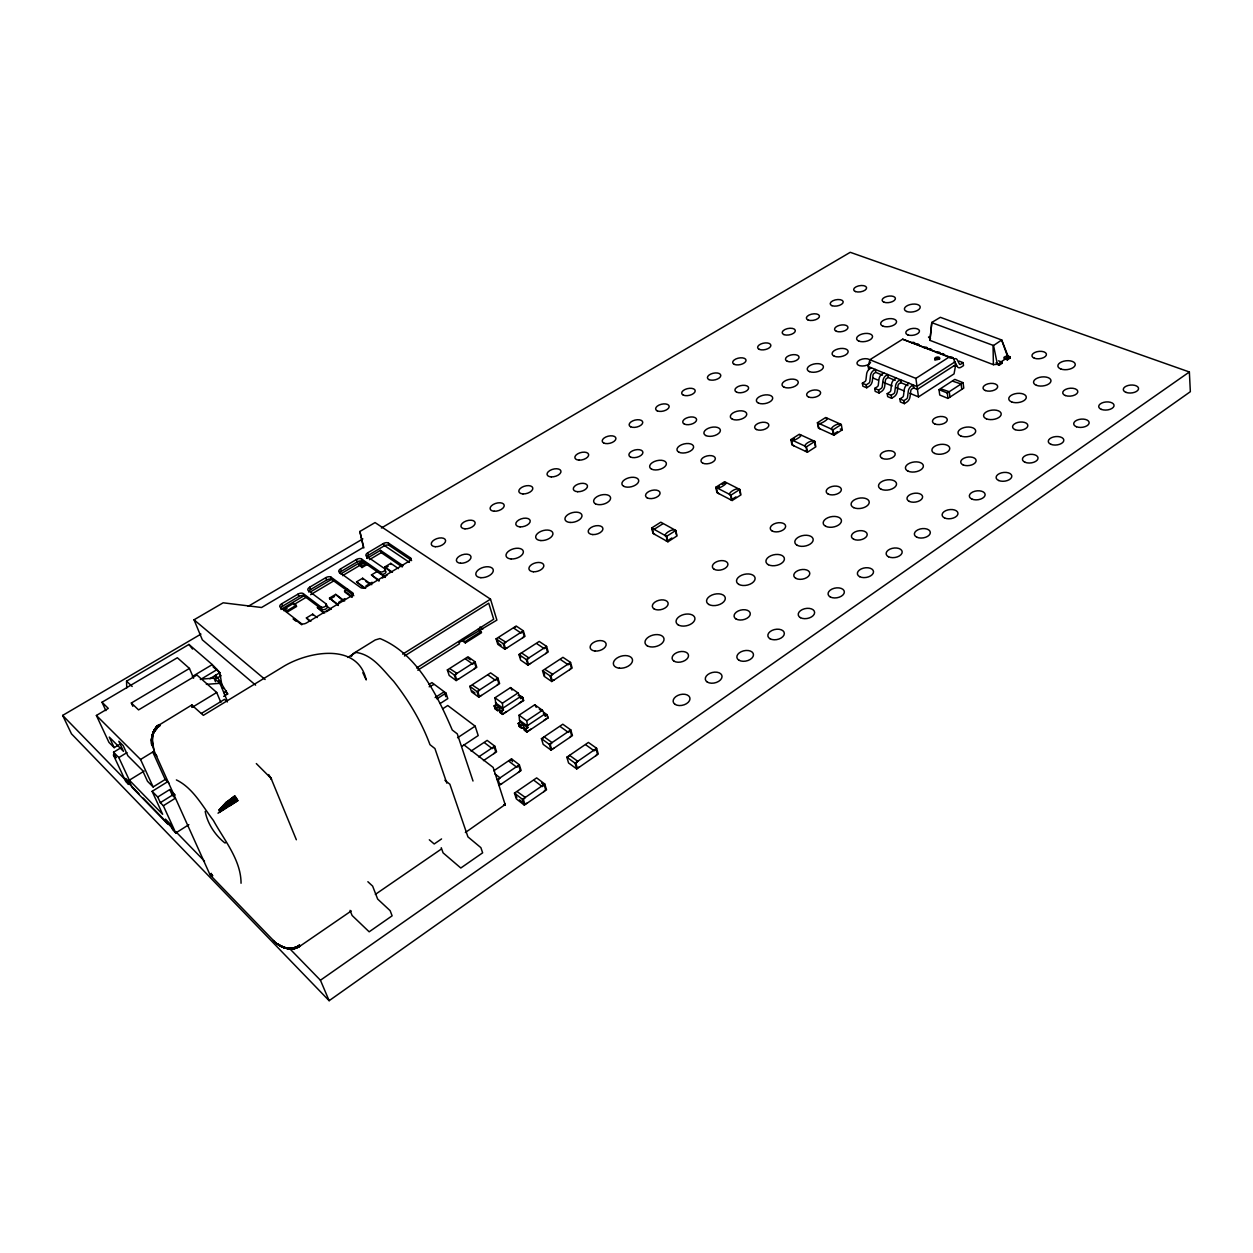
<?xml version="1.0" encoding="UTF-8"?>
<svg xmlns="http://www.w3.org/2000/svg" width="1253" height="1253" viewBox="0 0 1253 1253"><rect width="100%" height="100%" fill="white"/><g stroke="black" fill="none" stroke-linecap="round" stroke-linejoin="round"><path stroke-width="1.5" d="M159.335 724.688C151.973 728.901 151.253 738.424 152.49 745.942C147.619 741.165 157.847 720.475 159.742 726.207L157.768 727.038L157.455 726.035L191.756 705.032L203.346 715.338L282.27 667.238C306.844 651.623 357.731 641.63 366.205 679.925L362.837 672.72M159.476 724.563C153.978 727.993 151.315 734.728 151.691 741.04C149.608 737.97 161.355 717.327 153.164 733.068L152.161 740.648L154.135 750.39C150.391 741.886 151.394 730.107 159.742 724.657C154.009 727.727 151.065 735.245 151.926 741.384M152.49 745.942C150.125 738.612 152.741 731.125 158.05 726.004L160.133 724.97M191.599 705.486L191.975 706.676L192.429 705.408M192.038 705.11L191.975 706.676L191.615 705.157M152.647 745.425C151.832 727.977 150.532 741.353 154.495 730.201C149.906 739.427 156.75 726.333 159.335 725.017L157.455 726.035M205.194 811.411C207.403 823.472 215.297 835.469 224.945 842.987L225.806 842.642M1001.695 339.986L993.535 345.515L997.388 364.231L993.394 364.686L929.945 340.362L931.809 322.428L940.361 317.307L1001.695 339.986L1007.71 355.335L1006.942 357.998M152.427 745.41L152.568 736.325M929.945 340.362L931.809 322.428M241.046 883.255C241.077 860.044 224.162 840.09 213.417 820.48C202.438 806.18 193.166 788.059 176.375 779.914M868.705 369.478L868.235 366.534L869.864 359.721L902.661 339.203L953.58 358.499L955.741 364.639L954.034 373.895L918.496 396.888L909.725 393.254M273.436 940.486C279.168 947.127 293.437 952.797 299.53 945.028C294.377 953.126 278.871 947.55 273.436 940.486L210.332 875.205M299.53 945.028C292.669 950.604 284.823 948.709 277.696 943.854C283.742 948.678 293.249 951.199 299.843 946.062C292.137 948.756 284.306 950.025 277.446 944.089M237.835 800.62L228.798 806.368L225.853 803.095L237.443 799.806L227.952 806.274L218.977 810.033L226.12 802.343L234.75 795.968L237.835 800.62L218.038 813.228L224.099 806.807L236.41 798.051M153.367 733.647L155.591 728.353L159.476 725.534L157.768 727.038M152.944 733.913L157.189 728.134C147.196 738.675 163.094 717.859 155.905 728.854M277.273 943.948C283.538 949.007 292.904 949.931 299.765 945.639C292.936 949.414 283.507 948.975 277.696 943.854M463.626 744.627L493.165 767.431L505.147 804.551L465.349 832.54M211.35 873.341L209.909 874.531L154.041 750.657M212.822 875.706L211.365 875.8L211.961 874.798M351.388 656.478L353.111 653.627L375.289 639.923L379.988 638.56C417.124 653.784 437.156 694.961 452.27 730.029L457.282 733.866L473.007 781.026M225.853 803.095L233.089 797.581L235.58 801.325L223.394 805.287L225.712 808.342L227.952 806.274L222.752 810.221L221.295 808.263L226.12 802.343L234.327 799.398L235.846 797.237L218.977 810.033M281.815 946.219C286.42 949.821 294.533 949.837 299.78 946.297L351.232 910.962M281.533 946.595L288.785 948.662L294.988 948.411L299.248 946.14L291.933 948.631L285.292 948.035L291.933 948.631L299.577 946.328L297.775 947.456M209.909 874.531L211.679 874.265M221.045 807.637L230.615 804.536L228.328 801.059L234.75 795.968M505.006 803.94L503.847 804.943L505.147 805.021M220.121 811.897L222.032 809.407L236.974 798.944L234.327 799.398M200.95 634.096L62.65 715.416L71.484 733.851L329.132 1000.693L1190.35 391.688L1189.363 371.984L850.254 252.307L381.398 527.999M329.132 1000.693L320.439 980.238L1189.363 371.984M524.334 805.131L546.527 789.797L544.757 784.018L536.66 777.894L514.466 793.102L516.314 798.866L524.334 805.131L522.501 799.351L514.466 793.102M576.725 768.935L598.261 754.055L596.632 748.292L588.393 742.434L566.857 757.204L568.549 762.952L576.725 768.935L575.033 763.171L566.857 757.204M522.501 799.351L544.757 784.018M575.033 763.171L596.632 748.292M543.755 791.708L545.635 789.641L544.256 785.145L542.189 786.571L534.107 780.431M375.336 894.391L441.26 849.095M441.557 838.93L434.196 843.974L429.309 839.792M567.719 757.376L569.567 755.34L577.743 761.291L575.894 763.343L577.21 767.838L579.419 767.071M499.148 785.474L521.138 770.501L519.337 764.784L511.506 758.848L493.776 770.814M551.069 750.14L572.433 735.621L570.773 729.888L562.801 724.218L541.437 738.644L543.16 744.345L551.069 750.14L549.362 744.423L541.437 738.644M497.284 779.742L519.337 764.784M549.362 744.423L570.773 729.888M511.02 759.944L508.984 761.323L516.8 767.275L518.852 765.881L520.261 770.344L518.413 772.365M542.298 738.816L544.131 736.827L552.04 742.59L550.224 744.595L551.555 749.059L553.763 748.323M548.047 717.906L547.107 714.758L545.274 715.996L544.46 713.928L545.024 715.823L546.856 714.586L548.047 717.906L526.871 732.097L524.474 730.342L523.503 727.194A3.164 1.989 -18 0 0 520.621 725.095L518.241 723.341L520.089 722.104L527.764 727.711L525.9 728.948L523.503 727.194M483.454 760.618L496.564 751.816L494.747 746.146L487.151 740.398L471.065 751.095M526.636 731.924L530.771 729.152M543.708 720.475L547.796 717.734M527.764 727.711L526.746 720.773L542.471 710.279L544.71 714.1L527.184 725.816L519.509 720.224L519.055 715.197L534.749 704.781L542.471 710.279M478.615 756.922L494.747 746.146M462.294 746.115L478.207 735.574L475.153 726.16L447.76 705.517L443.014 708.587M457.564 737.751L475.153 726.16M495.436 702.761L502.876 708.18L520.261 696.731L518.006 692.94L510.519 687.599L494.966 697.78L496.031 704.625L503.471 710.059L501.623 711.281L499.305 709.574A3.132 1.926 -18.3 0 0 496.501 707.522L494.199 705.831L496.031 704.625M503.236 709.887L501.404 711.109L502.61 714.398L523.597 700.521L522.658 697.404L520.308 695.728A3.101 1.895 -17.6 0 1 518.209 695.54M522.658 697.404L520.825 698.61L520.026 696.558L520.59 698.438L522.423 697.232L523.597 700.521M502.375 714.226L506.478 711.516M519.306 703.043L523.362 700.349M551.743 681.522L572.151 668.037L570.554 662.43L562.942 657.324L542.533 670.715L544.178 676.307L551.743 681.522L550.098 675.915L542.533 670.715M502.876 708.18L502.422 703.199L518.006 692.94M550.098 675.915L570.554 662.43M939.014 389.636L947.268 393.003L963.087 382.682L963.761 388.085L947.973 398.407L939.734 395.024L939.014 389.636L954.802 379.393L963.087 382.682M1005.564 356.322L1003.888 357.418L1007.24 358.687L1010.09 356.807L1010.231 357.998L1007.365 359.877L1004.029 358.609M1005.282 359.078L1000.019 362.509L1002.102 363.307L1001.977 362.117L998.5 360.801M996.041 362.822L999.095 363.996L1001.977 362.117M996.887 364.294L999.236 365.187L1002.102 363.307M469.812 686.331L477.033 691.593L497.895 678.045L499.618 683.605L478.818 697.169L471.614 691.891L469.812 686.331L490.612 672.877L497.895 678.045M518.961 654.536L526.307 659.579L546.606 646.391L548.219 651.952L527.967 665.139L520.637 660.08L518.961 654.536L539.197 641.442L546.606 646.391M899.889 398.971L903.914 400.662L906.592 398.924A1.879 1.206 -66.4 0 0 907.517 397.358L908.347 390.858A5.466 3.508 -66.6 0 1 911.056 386.269L913.124 384.922L913.562 387.913L911.871 388.994A1.895 1.222 -66.6 0 0 910.774 390.873L910.054 396.653A5.451 3.508 -66.4 0 1 906.89 402.009L904.353 403.654L900.327 401.947L899.889 398.971L902.567 397.232A1.879 1.206 -66.4 0 0 903.491 395.666L904.321 389.197A5.451 3.508 -66.6 0 1 907.015 384.608L909.083 383.261M954.113 362.07A1.879 1.175 -67.3 0 1 955.209 362.477L957.198 366.44A5.372 3.367 -67.4 0 0 961.067 367.192L963.51 365.61L963.15 362.65L960.565 364.31A1.848 1.159 -67.4 0 1 959.438 364.075L957.167 359.674A5.404 3.399 -67.3 0 0 953.862 358.984L953.533 359.172M440.257 703.481L447.791 698.61L445.943 693.05L431.94 682.603L428.933 684.514M456.17 680.567L476.798 667.301L475.044 661.788L467.995 656.776L447.352 669.932L449.169 675.445L456.17 680.567L454.353 675.054L447.352 669.932M504.912 649.242L524.991 636.336L523.347 630.823L516.173 626.014L496.094 638.826L497.786 644.324L504.912 649.242L503.22 643.729L496.094 638.826M955.35 361.647L916.836 386.441L868.235 366.534M435.12 697.576L444.173 691.734L445.817 696.668M436.874 698.892L445.943 693.05M955.741 364.639L917.259 389.432L913.766 387.991L913.327 385M651.67 527.983L666.627 536.331L675.79 530.458L677.059 535.908L667.912 541.782L652.985 533.402L651.67 527.983L660.801 522.188L675.79 530.458M715.792 487.276L731.016 495.107L739.834 489.453L740.962 494.872L732.159 500.527L716.951 492.664L715.792 487.276L724.579 481.7L739.834 489.453M790.941 439.568L806.446 446.804L814.873 441.416L815.828 446.804L807.433 452.208L791.927 444.925L790.941 439.568L799.32 434.243L814.873 441.416M817.426 422.747L833.041 429.795L841.311 424.485L842.22 429.857L833.965 435.167L818.366 428.087L817.426 422.747L825.68 417.5L841.311 424.485M869.864 359.721L915.88 378.39L948.96 357.183L953.58 358.499M454.353 675.054L475.044 661.788M503.22 643.729L523.347 630.823M887.218 393.661L891.181 395.322L893.859 393.599A1.864 1.206 -66.5 0 0 894.783 392.032L895.597 385.579A5.435 3.508 -66.6 0 1 898.276 381.022L900.343 379.675L900.782 382.666L899.106 383.731A1.879 1.222 -66.6 0 0 898.009 385.595L897.305 391.343A5.419 3.508 -66.5 0 1 894.172 396.668L891.635 398.297L887.657 396.621L887.218 393.661L889.881 391.938A1.864 1.206 -66.5 0 0 890.805 390.388L891.603 383.935A5.419 3.508 -66.7 0 1 894.282 379.377L896.349 378.046M668.82 539.933L671.874 537.976M733.021 498.741L735.95 496.861M834.749 433.46L837.505 431.69M883.788 372.893L881.72 374.224A5.388 3.508 -66.7 0 0 879.058 378.751L878.275 385.157A1.848 1.206 -66.5 0 1 877.366 386.707L874.704 388.414L875.158 391.359L879.089 393.003L881.611 391.39A5.388 3.508 -66.5 0 0 884.728 386.112L885.417 380.395A1.864 1.222 -66.7 0 1 886.497 378.547L888.173 377.482L895.237 380.379M515.735 627.017L513.855 628.223L521.029 633.047L522.908 631.841L524.177 636.117L522.485 637.934M429.168 686.785L433.883 684.514M120.225 748.198L113.553 752.239L116.137 757.767L113.35 754.933L125.786 781.559L128.573 784.425L125.77 778.411L129.967 782.718L132.223 787.542L167.714 824.035L165.474 819.133L169.969 823.738L172.773 829.878L175.78 832.979L188.858 824.662M874.704 388.414L878.619 390.059L881.298 388.336A1.848 1.206 -66.5 0 0 882.206 386.801L883.005 380.379A5.388 3.508 -66.7 0 1 885.667 375.837L887.735 374.506L888.173 377.482M417.782 670.198L459.428 643.823L459.037 642.617L496.893 620.11L490.503 599.153L375.054 522.579L359.862 531.476L363.433 547.342L261.548 607.501L223.159 602.803L194.027 619.796L202.344 639.844L255.596 685.125M461.918 639.563L464.973 641.724L481.121 631.481L481.512 632.702L465.364 642.93L462.294 640.784M871.383 367.818L869.331 369.134A5.357 3.524 -66.8 0 0 866.684 373.629L865.917 380.004A1.833 1.206 -66.6 0 1 865.009 381.538L862.362 383.23L862.831 386.159L866.7 387.788L869.222 386.19A5.341 3.508 -66.6 0 0 872.323 380.943L872.981 375.258A1.864 1.222 -66.8 0 1 874.061 373.425L875.737 372.36L882.535 375.164M718.846 493.651L717.296 492.319L716.387 488.122L719.316 486.258M722.245 484.394L725.174 482.546C729.747 482.327 717.859 489.892 716.387 488.122M793.854 445.833L792.303 444.549L791.52 440.383L794.324 438.613M416.591 668.006L493.682 619.248L488.748 603.179L404.484 656.008M862.362 383.23L866.23 384.843L868.877 383.152A1.848 1.206 -66.6 0 0 869.801 381.617L870.569 375.227A5.357 3.524 -66.8 0 1 873.216 370.731L875.283 369.416L875.737 372.36M402.683 654.144L490.503 599.153M157.737 797.033L160.321 802.672L163.344 805.742L175.326 798.224L172.287 795.201L169.735 789.562L157.737 797.033L152.13 791.348L167.839 781.59M160.321 802.672L172.287 795.201M119.113 744.705L114.195 747.665L109.262 737.077L123.514 751.377L118.831 741.259L123.17 745.598L127.853 755.747L142.576 770.517L147.509 781.292L153.132 786.962L165.192 779.476L169.296 783.564M113.553 752.239L118.816 757.564L129.341 780.18L144.173 771.065M193.604 678.233L189.454 668.429L177.346 657.747L102.01 702.244L108.291 708.399L96.387 715.463L140.555 759.475L152.772 752.004L156.891 756.045M223.661 696.386L227.686 693.943L219.995 681.303A5.983 1.331 58.4 0 0 216.706 676.792L215.218 675.477L216.456 678.453M201.467 713.38L224.506 699.362L227.404 701.931M192.132 707.381L216.706 692.486L220.857 702.416M223.77 692.611L226.464 690.983M118.816 757.564L126.96 752.614M347.676 657.433L355.946 652.437C372.533 654.489 382.995 670.026 393.646 681.303C408.682 700.552 421.494 721.697 429.967 744.658L434.932 748.574L446.82 783.156M209.846 678.719L219.839 672.704L221.828 684.811M338.67 602.333L344.888 598.589M365.923 585.95L372.063 582.253M326.391 611.746L331.09 608.911M382.463 577.993L387.036 575.252M338.31 605.512L329.461 598.104L335.647 594.392L344.653 601.001M364.059 588.127L356.541 581.878L362.65 578.228L371.765 584.697M329.884 599.263L334.52 596.491M352.046 597.368L344.967 592.215L344.544 591.056L347.629 589.208M379.017 581.126L371.452 574.923L377.513 571.29M390.92 572.088L384.765 566.951L390.779 563.349L398.47 568.611M385.157 568.11L388.164 566.309M200.433 679.549L217.098 669.541L219.839 672.704L213.026 666.8M309.616 621.253L306.39 617.948L312.686 614.158L317.15 617.572M192.32 676.526L212.274 664.591L217.098 669.541M284.039 609.036L293.594 603.351L296.162 605.324L296.601 606.483L287.047 612.184L284.039 609.036L287.047 612.184M368.116 563.897L361.992 567.546L358.938 564.523L363.527 561.798M283.695 610.65L287.062 608.66M293.797 604.651L307.251 596.647M310.619 594.658L334.159 580.656M342.57 575.644L364.435 562.644M369.478 559.637L381.257 552.636L402.26 566.967M132.834 706.285L131.346 703.011L189.454 668.429M286.608 611.025L296.162 605.324M358.938 564.523L361.584 566.387L366.189 563.646M352.391 592.669A4.01 2.177 -19.5 0 1 351.106 596.115L306.484 622.96A4.072 2.224 -20.5 0 1 301.143 623.461L280.233 607.251A4.025 2.161 -20.6 0 1 281.659 603.805L298.026 594.11A3.994 2.146 -20.2 0 1 303.242 593.609L320.972 606.938L321.849 609.318A3.101 1.692 -20 0 0 325.905 608.927A3.101 1.692 -20 0 0 326.939 606.264L326.062 603.868L308.301 590.602A3.978 2.13 -20 0 1 309.663 587.218L325.78 577.664A3.963 2.114 -19.6 0 1 330.964 577.147L352.391 592.669L353.236 595.065A4.01 2.193 -19.5 0 1 353.753 595.77M410.389 557.82A3.931 2.13 -18.2 0 1 409.277 561.109L366.048 587.124A3.994 2.177 -19.2 0 1 360.754 587.641L339.265 572.229A3.931 2.099 -19.3 0 1 340.534 568.925L356.385 559.527A3.916 2.083 -19 0 1 361.553 559.01L379.753 571.666L380.567 574.046A3.039 1.645 -18.7 0 0 384.593 573.655A3.039 1.645 -18.7 0 0 385.501 571.086L384.702 568.705L366.456 556.097A3.9 2.083 -18.7 0 1 367.662 552.855L383.277 543.598A3.869 2.067 -18.4 0 1 388.43 543.066L410.389 557.82L411.172 560.185A3.931 2.13 -18.2 0 1 411.595 560.624M280.672 608.316A4.025 2.161 -20.6 0 1 282.567 606.17L298.903 596.475A3.994 2.146 -20.3 0 1 304.119 595.974L321.849 609.318M308.661 591.98A3.978 2.13 -20 0 1 310.54 589.583L326.626 580.029A3.947 2.114 -19.6 0 1 331.826 579.512L353.236 595.065M339.579 573.341A3.931 2.099 -19.3 0 1 341.38 571.29L357.199 561.892A3.916 2.083 -19 0 1 362.368 561.375L380.567 574.046M367.035 558.258A3.9 2.083 -18.7 0 1 368.476 555.204L384.076 545.948A3.869 2.067 -18.4 0 1 389.213 545.415L411.172 560.185M280.938 609.459L304.166 595.661M310.791 591.714L332.358 578.902M340.659 573.984L362.227 561.172M367.192 558.211L380.473 550.333L403.09 565.729M248.172 606.342L362.853 538.9M126.741 687.913L126.553 681.178L188.937 644.449L212.274 664.591M949.461 357.591L949.774 357.403A5.388 3.414 -67.3 0 1 953.094 358.092L953.267 358.374M936.633 352.61L936.946 352.422A5.357 3.414 -67.4 0 1 940.032 352.813M927.925 349.242L928.254 349.054A5.341 3.414 -67.5 0 1 931.574 349.744L931.746 350.026M923.962 347.692L924.275 347.52A5.325 3.414 -67.5 0 1 927.612 348.209L927.768 348.491M915.379 344.356L915.692 344.183A5.31 3.414 -67.5 0 1 919.029 344.873L919.201 345.155M298.809 945.749L292.074 948.928L285.402 947.879M211.365 875.8L212.352 875.299M233.089 797.581L235.266 796.516L233.669 798.396L230.756 799.226L233.168 802.891L223.676 806.055M222.032 809.407L225.227 808.075M219.698 811.271L222.752 810.221M505.147 804.551L503.847 804.943L504.724 805.381M931.809 322.663L993.535 345.515M206.353 684.357L219.933 683.308L227.294 701.022M200.48 679.173L214.028 678.155L219.933 683.308M297.775 946.532L295.16 948.427L289.271 948.145M1010.09 356.807L1006.754 355.554L1006.879 356.745M1007.866 357.121L1010.231 357.998M902.661 339.203L950.275 357.653M959.078 361.068L963.15 362.65M281.361 946.422L285.292 948.035M907.971 385.611L900.985 382.745L900.547 379.769M872.855 377.967L878.118 380.145M883.396 382.337L892.167 385.971M895.676 387.428L904.462 391.061M826.26 418.314C830.896 417.954 819.556 425.159 818.005 423.561L818.742 427.712L820.308 428.965M840.92 424.861C839.056 421.572 827.685 428.839 832.65 430.171L833.37 434.352L831.992 434.274M840.262 428.98L842.22 429.857M799.915 435.057C804.536 434.728 793.055 442.027 791.52 440.383M383.481 544.883L409.418 562.378M479.977 627.001L482.875 628.99M478.051 629.366L481.121 631.481M501.075 645.279L498.224 643.306L497.347 640.455M384.765 566.951L392.44 572.245M379.048 572.37L385.172 576.631M382.228 575.456L385.094 577.461M371.452 574.923L379.095 580.296M365.907 581.423L370.168 584.446M467.541 657.794L470.361 659.798M539.37 709.261L541.782 710.968M547.107 714.758L544.679 713.035A3.148 1.958 -17.3 0 1 543.316 713.067M356.541 581.878L365.641 588.377M494.966 697.78L502.422 703.199M519.055 715.197L526.746 720.773M344.544 591.056L352.093 596.538M472.068 690.857L474.95 692.956M502.61 714.398L500.276 712.691A3.117 1.926 -18.3 0 0 497.488 710.639L495.17 708.947L494.199 705.831M524.459 729.105A3.164 1.989 -18 0 0 521.593 728.228L519.212 726.489L518.241 723.341M343.103 600.735L335.647 594.392M329.461 598.104L338.435 604.745M326.469 605.904L330.964 609.256M324.699 613.03L317.244 607.407L323.274 612.795M541.562 783.094L544.256 785.145M306.39 617.948L310.854 621.363M494.872 773.837L500.057 777.862L498.193 779.899L499.634 784.362L501.905 783.595M294.408 619.092L301.769 624.793M293.077 618.904L296.068 621.222M519.478 799.837L522.141 801.92M444.909 780.259L449.89 784.268L467.933 836.879L480.886 847.654L482.64 852.823L460.806 868.016L443.076 852.854L441.26 847.717M194.027 619.796L265.103 679.502M220.058 674.787L221.076 675.665L216.722 678.296L215.485 675.32M225.853 692.345L227.686 693.943M216.706 692.486L196.909 675.007L138.566 709.903L131.346 703.011M256.317 763.578L271.087 778.379L296.35 839.761M367.865 881.72L372.627 886.106L377.654 899.059L390.137 910.665L392.126 915.818L369.165 931.809L352.109 915.489L350.041 910.351M126.553 681.178L132.176 686.472M169.735 789.562L175.232 795.029M114.195 747.665L108.948 742.371L96.387 715.463M129.341 780.18L162.655 814.293L152.13 791.348M62.65 715.416L125.394 779.867M128.119 782.671L139.036 793.885M143.124 798.083L173.133 828.906M175.859 831.71L204.505 861.14M289.067 948.004L320.439 980.238M188.937 644.449L192.523 649.07M268.393 774.573L271.462 779.178L270.617 777.502L271.087 778.379M268.925 775.121L271.462 779.178M218.68 680.786L220.512 684.201M915.27 343.635L915.097 343.353A5.294 3.414 -67.6 0 0 911.777 342.664M510.519 687.599L512.023 690.121M944.464 354.959L944.292 354.677A5.372 3.414 -67.4 0 0 940.972 353.988M534.749 704.781L536.237 707.318M102.01 702.244L105.878 710.623M163.344 805.742L175.78 832.979M140.555 759.475L153.132 786.962M152.772 752.004L165.192 779.476M214.028 678.155L215.5 681.695M281.659 603.805L282.567 606.17M293.594 603.351L294.032 604.51M298.026 594.11L298.903 596.475M312.686 614.158L313.125 615.333M303.242 593.609L304.119 595.974M309.663 587.218L310.54 589.583M325.78 577.664L326.626 580.029M1001.727 340.221L1007.898 357.371M330.964 577.147L331.826 579.512M340.534 568.925L341.38 571.29M356.385 559.527L357.199 561.892M362.65 578.228L363.057 579.403M361.553 559.01L362.368 561.375M361.584 566.387L361.992 567.546M366.456 556.097L367.27 558.462M367.662 552.855L368.476 555.204M359.862 531.476L363.84 547.937M380.473 550.333L381.257 552.636M383.277 543.598L384.076 545.948M388.43 543.066L389.213 545.415M390.779 563.349L391.171 564.508M450.156 668.898L456.953 673.378L455.215 675.242L456.609 679.549L458.755 678.907M484.645 742.825L492.225 748.589L494.262 747.227L495.687 751.643L493.854 753.633M477.033 691.593L478.818 697.169M465.615 659.015L472.663 664.059L474.589 662.821L475.968 667.113L474.229 668.961M472.632 685.266L479.648 689.902L477.879 691.797L479.272 696.135L481.434 695.462M515.375 793.274L516.8 797.754M464.973 641.724L465.364 642.93M517.458 791.833L525.289 797.425L523.394 799.508L524.819 804.003L527.121 803.204M495.671 702.933L496.266 704.797L494.418 706.003L495.405 709.12M496.501 707.522L497.488 710.639M511.506 758.848L512.414 761.699M502.641 708.008L503.471 710.059M499.305 709.574L500.276 712.691M488.231 675.163L495.483 680.348L497.441 679.079L498.788 683.418L497.034 685.297M519.744 720.397L520.324 722.276L518.476 723.514L519.447 726.662M519.509 720.224L520.089 722.104M520.621 725.095L521.593 728.228M526.933 725.644L527.513 727.539L525.665 728.776L526.871 732.097M498.804 637.824L505.758 642.1L504.051 643.932L505.351 648.224L507.434 647.613M520.653 657.621L519.791 654.739L521.514 652.891L528.86 657.919L527.137 659.783L528.421 664.106L530.52 663.479M526.307 659.579L527.967 665.139M545.274 669.65L552.667 674.224L550.928 676.119L552.197 680.473L554.296 679.831M536.864 643.682L544.256 648.647L546.151 647.425L547.404 651.748L545.697 653.596M560.326 726.646L568.298 732.332L570.287 730.985L571.587 735.433L569.77 737.422M543.786 672.375L544.632 675.273M585.903 744.909L594.126 750.782L596.13 749.388L597.399 753.883L595.582 755.919M560.577 659.611L568.189 664.732L570.099 663.479L571.337 667.833L569.614 669.713M654.833 534.451L653.299 533.058L652.28 528.844L653.674 529.627L662.806 523.817M666.627 536.331L667.912 541.782M666.032 540.716L667.301 540.904L666.298 536.676C661.318 535 673.597 527.153 675.461 530.802L676.448 535.047M730.248 499.54L731.548 499.681L730.656 495.452C725.691 493.917 737.61 486.305 739.474 489.813L740.351 494.027M731.016 495.107L732.159 500.527M805.475 451.284L806.838 451.378L806.071 447.18C801.106 445.802 812.617 438.44 814.481 441.792L815.233 445.974M806.446 446.804L807.433 452.208M833.041 429.795L833.965 435.167M918.496 396.888L915.88 378.39M866.23 384.843L866.7 387.788M878.619 390.059L879.089 393.003M891.181 395.322L891.635 398.297M903.914 400.662L904.353 403.654M941.081 388.947L949.257 391.703L949.962 397.107M947.268 393.003L947.973 398.407M952.922 381.257L961.114 383.966L961.803 389.37M999.095 363.996L999.236 365.187M1007.24 358.687L1007.365 359.877M993.049 345.562L993.394 364.686M524.568 730.013A3.164 1.989 -18 0 1 524.474 730.342M870.569 362.493A7.001 3.54 -9.4 0 1 859.856 365.751A7.001 3.54 -9.4 0 1 859.981 359.877A7.001 3.54 -9.4 0 1 870.616 360.629M934.926 360.175A2.522 1.284 -8.2 0 1 936.649 358.389A2.522 1.284 -8.2 0 1 939.734 358.953M956.619 365.829A5.357 3.383 -67.4 0 1 954.113 365.907M384.702 568.705A3.039 1.645 -18.7 0 1 383.794 571.274A3.039 1.645 -18.7 0 1 379.753 571.666M326.062 603.868A3.101 1.692 -20 0 1 325.044 606.546A3.101 1.692 -20 0 1 320.972 606.938M222.924 688.633A5.967 1.331 58.4 0 1 222.314 687.584M930.274 337.699L928.52 337.041L930.431 338.874L930.274 337.699M858.853 341.098A8.066 4.01 -9.5 0 0 872.26 337.683A8.066 4.01 -9.5 0 0 862.565 333.893A8.066 4.01 -9.5 0 0 858.853 341.098M678.922 452.223A8.473 4.495 -12.6 0 0 693.113 448.59A8.473 4.495 -12.6 0 0 683.84 443.985A8.473 4.495 -12.6 0 0 678.922 452.223M651.529 469.123A8.536 4.573 -13.2 0 0 665.86 465.458A8.536 4.573 -13.2 0 0 656.65 460.728A8.536 4.573 -13.2 0 0 651.529 469.123M758.472 403.09A8.285 4.276 -11.1 0 0 772.318 399.55A8.285 4.276 -11.1 0 0 762.842 395.322A8.285 4.276 -11.1 0 0 758.472 403.09M834.341 356.244A8.129 4.072 -9.8 0 0 847.842 352.798A8.129 4.072 -9.8 0 0 838.21 348.898A8.129 4.072 -9.8 0 0 834.341 356.244M809.438 371.608A8.176 4.135 -10.2 0 0 823.064 368.147A8.176 4.135 -10.2 0 0 813.479 364.122A8.176 4.135 -10.2 0 0 809.438 371.608M784.159 387.224A8.223 4.213 -10.7 0 0 797.879 383.731A8.223 4.213 -10.7 0 0 788.356 379.596A8.223 4.213 -10.7 0 0 784.159 387.224M732.379 419.207A8.348 4.354 -11.6 0 0 746.334 415.636A8.348 4.354 -11.6 0 0 736.921 411.282A8.348 4.354 -11.6 0 0 732.379 419.207M705.862 435.574A8.411 4.432 -12.1 0 0 719.942 431.972A8.411 4.432 -12.1 0 0 710.592 427.508A8.411 4.432 -12.1 0 0 705.862 435.574M882.989 326.187A8.019 3.931 -9.1 0 0 896.287 322.804A8.019 3.931 -9.1 0 0 886.56 319.108A8.019 3.931 -9.1 0 0 882.989 326.187M831.992 305.685A6.594 3.164 -10 0 0 842.956 302.897A6.594 3.164 -10 0 0 835.156 299.937A6.594 3.164 -10 0 0 831.992 305.685M808.122 320.032A6.641 3.211 -10.3 0 0 819.18 317.228A6.641 3.211 -10.3 0 0 811.427 314.19A6.641 3.211 -10.3 0 0 808.122 320.032M783.908 334.598A6.672 3.273 -10.7 0 0 795.044 331.763A6.672 3.273 -10.7 0 0 787.338 328.631A6.672 3.273 -10.7 0 0 783.908 334.598M759.334 349.383A6.719 3.32 -11.1 0 0 770.548 346.517A6.719 3.32 -11.1 0 0 762.889 343.306A6.719 3.32 -11.1 0 0 759.334 349.383M734.368 364.388A6.766 3.367 -11.5 0 0 745.676 361.506A6.766 3.367 -11.5 0 0 738.064 358.201A6.766 3.367 -11.5 0 0 734.368 364.388M709.026 379.628A6.813 3.43 -12 0 0 720.428 376.714A6.813 3.43 -12 0 0 712.863 373.331A6.813 3.43 -12 0 0 709.026 379.628M657.167 410.812A6.907 3.54 -12.9 0 0 668.757 407.851A6.907 3.54 -12.9 0 0 661.286 404.28A6.907 3.54 -12.9 0 0 657.167 410.812M683.292 395.102A6.86 3.477 -12.4 0 0 694.788 392.173A6.86 3.477 -12.4 0 0 687.27 388.681A6.86 3.477 -12.4 0 0 683.292 395.102M630.619 426.772A6.97 3.602 -13.4 0 0 642.303 423.796A6.97 3.602 -13.4 0 0 634.911 420.115A6.97 3.602 -13.4 0 0 630.619 426.772M603.664 442.982A7.017 3.649 -13.9 0 0 615.442 439.975A7.017 3.649 -13.9 0 0 608.097 436.201A7.017 3.649 -13.9 0 0 603.664 442.982M551.273 476.892A7.142 3.759 -15 0 0 560.937 471.05A7.142 3.759 -15 0 0 549.848 470.517A7.142 3.759 -15 0 0 551.273 476.892M579.105 460.133A7.079 3.712 -14.5 0 0 588.612 454.385A7.079 3.712 -14.5 0 0 577.555 453.899A7.079 3.712 -14.5 0 0 579.105 460.133M522.971 493.917A7.205 3.822 -15.6 0 0 532.791 487.997A7.205 3.822 -15.6 0 0 521.702 487.401A7.205 3.822 -15.6 0 0 522.971 493.917M494.215 511.24A7.267 3.884 -16.2 0 0 504.207 505.21A7.267 3.884 -16.2 0 0 493.087 504.567A7.267 3.884 -16.2 0 0 494.215 511.24M736.091 619.013A8.223 4.981 -12 0 0 749.858 615.458A8.223 4.981 -12 0 0 740.554 610.133A8.223 4.981 -12 0 0 736.091 619.013M714.241 569.301A7.91 4.62 -12.3 0 0 727.507 565.902A7.91 4.62 -12.3 0 0 718.674 561.015A7.91 4.62 -12.3 0 0 714.241 569.301M654.144 608.942A8.051 4.777 -13.8 0 0 667.645 605.45A8.051 4.777 -13.8 0 0 658.953 600.281A8.051 4.777 -13.8 0 0 654.144 608.942M673.989 661.161A8.379 5.169 -13.7 0 0 688.022 657.543A8.379 5.169 -13.7 0 0 678.891 651.889A8.379 5.169 -13.7 0 0 673.989 661.161M595.128 651.043A8.207 4.949 -15.5 0 0 606.092 643.776A8.207 4.949 -15.5 0 0 593.233 642.664A8.207 4.949 -15.5 0 0 595.128 651.043M855.501 291.557A6.547 3.117 -9.6 0 0 866.371 288.785A6.547 3.117 -9.6 0 0 858.54 285.903A6.547 3.117 -9.6 0 0 855.501 291.557M480.87 577.68A9.022 5.028 -17 0 0 493.275 569.974A9.022 5.028 -17 0 0 479.539 569.003A9.022 5.028 -17 0 0 480.87 577.68M884.085 302.224A6.688 3.211 -9.2 0 0 895.175 299.404A6.688 3.211 -9.2 0 0 887.061 296.428A6.688 3.211 -9.2 0 0 884.085 302.224M1060.899 369.024A8.724 4.448 -6 0 0 1075.105 365.375A8.724 4.448 -6 0 0 1063.734 361.193A8.724 4.448 -6 0 0 1060.899 369.024M460.556 563.239A7.565 4.151 -17.3 0 0 471.018 556.818A7.565 4.151 -17.3 0 0 459.569 556.034A7.565 4.151 -17.3 0 0 460.556 563.239M533.371 571.76A7.69 4.339 -16 0 0 543.802 565.197A7.69 4.339 -16 0 0 531.93 564.383A7.69 4.339 -16 0 0 533.371 571.76M1011.657 401.947A8.818 4.62 -6.6 0 0 1026.113 398.25A8.818 4.62 -6.6 0 0 1014.82 393.818A8.818 4.62 -6.6 0 0 1011.657 401.947M1036.482 385.344A8.771 4.542 -6.3 0 0 1050.813 381.679A8.771 4.542 -6.3 0 0 1039.473 377.372A8.771 4.542 -6.3 0 0 1036.482 385.344M986.424 418.831A8.865 4.714 -7 0 0 1001.006 415.088A8.865 4.714 -7 0 0 989.745 410.53A8.865 4.714 -7 0 0 986.424 418.831M960.769 435.981A8.928 4.808 -7.4 0 0 975.476 432.207A8.928 4.808 -7.4 0 0 964.262 427.524A8.928 4.808 -7.4 0 0 960.769 435.981M934.675 453.445A8.975 4.887 -7.8 0 0 949.508 449.623A8.975 4.887 -7.8 0 0 938.356 444.799A8.975 4.887 -7.8 0 0 934.675 453.445M908.127 471.191A9.037 4.981 -8.3 0 0 923.101 467.338A9.037 4.981 -8.3 0 0 911.996 462.373A9.037 4.981 -8.3 0 0 908.127 471.191M881.141 489.25A9.1 5.09 -8.8 0 0 896.24 485.365A9.1 5.09 -8.8 0 0 885.182 480.244A9.1 5.09 -8.8 0 0 881.141 489.25M853.669 507.622A9.163 5.184 -9.3 0 0 868.909 503.69A9.163 5.184 -9.3 0 0 857.913 498.428A9.163 5.184 -9.3 0 0 853.669 507.622M787.291 361.287A6.86 3.43 -10.6 0 0 798.741 358.374A6.86 3.43 -10.6 0 0 790.8 355.038A6.86 3.43 -10.6 0 0 787.291 361.287M836.424 331.309A6.766 3.32 -9.9 0 0 847.686 328.443A6.766 3.32 -9.9 0 0 839.651 325.294A6.766 3.32 -9.9 0 0 836.424 331.309M808.514 396.982A7.095 3.665 -10.3 0 0 820.339 393.959A7.095 3.665 -10.3 0 0 812.038 390.372A7.095 3.665 -10.3 0 0 808.514 396.982M736.639 392.189A6.954 3.555 -11.5 0 0 748.26 389.229A6.954 3.555 -11.5 0 0 740.413 385.705A6.954 3.555 -11.5 0 0 736.639 392.189M684.373 424.078A7.048 3.665 -12.5 0 0 696.198 421.055A7.048 3.665 -12.5 0 0 688.461 417.343A7.048 3.665 -12.5 0 0 684.373 424.078M756.467 429.528A7.189 3.79 -11.2 0 0 768.496 426.459A7.189 3.79 -11.2 0 0 760.289 422.653A7.189 3.79 -11.2 0 0 756.467 429.528M702.714 463.14A7.299 3.931 -12.2 0 0 714.946 460.008A7.299 3.931 -12.2 0 0 706.849 455.982A7.299 3.931 -12.2 0 0 702.714 463.14M630.431 456.985A7.158 3.79 -13.5 0 0 642.444 453.915A7.158 3.79 -13.5 0 0 634.832 449.999A7.158 3.79 -13.5 0 0 630.431 456.985M647.174 497.864A7.408 4.057 -13.4 0 0 659.611 494.669A7.408 4.057 -13.4 0 0 651.638 490.424A7.408 4.057 -13.4 0 0 647.174 497.864M577.649 491.709A7.283 3.916 -14.7 0 0 587.438 485.71A7.283 3.916 -14.7 0 0 576.051 485.13A7.283 3.916 -14.7 0 0 577.649 491.709M592.779 534.577A7.549 4.198 -14.7 0 0 602.881 528.233A7.549 4.198 -14.7 0 0 591.056 527.513A7.549 4.198 -14.7 0 0 592.779 534.577M520.073 526.871A7.424 4.025 -15.9 0 0 530.191 520.668A7.424 4.025 -15.9 0 0 518.773 519.995A7.424 4.025 -15.9 0 0 520.073 526.871M795.937 578.4A8.082 4.793 -10.5 0 0 809.438 574.908A8.082 4.793 -10.5 0 0 800.009 569.88A8.082 4.793 -10.5 0 0 795.937 578.4M772.255 531.053A7.784 4.448 -11 0 0 785.271 527.717A7.784 4.448 -11 0 0 776.312 523.096A7.784 4.448 -11 0 0 772.255 531.053M825.711 526.307A9.225 5.278 -9.9 0 0 841.092 522.344A9.225 5.278 -9.9 0 0 830.175 516.925A9.225 5.278 -9.9 0 0 825.711 526.307M647.143 645.749A9.711 5.905 -14.2 0 0 663.417 641.536A9.711 5.905 -14.2 0 0 652.97 635.083A9.711 5.905 -14.2 0 0 647.143 645.749M768.324 564.696A9.366 5.482 -11.1 0 0 783.986 560.655A9.366 5.482 -11.1 0 0 773.211 554.922A9.366 5.482 -11.1 0 0 768.324 564.696M619.436 668.194A9.805 6.014 -15 0 0 632.42 659.438A9.805 6.014 -15 0 0 616.962 658.076A9.805 6.014 -15 0 0 619.436 668.194M906.78 311.511A7.972 3.869 -8.8 0 0 919.968 308.144A7.972 3.869 -8.8 0 0 910.195 304.557A7.972 3.869 -8.8 0 0 906.78 311.511M797.268 545.337A9.304 5.388 -10.5 0 0 812.79 541.343A9.304 5.388 -10.5 0 0 801.936 535.751A9.304 5.388 -10.5 0 0 797.268 545.337M678.265 624.918A9.617 5.795 -13.3 0 0 694.381 620.752A9.617 5.795 -13.3 0 0 683.856 614.503A9.617 5.795 -13.3 0 0 678.265 624.918M738.847 584.415A9.444 5.592 -11.8 0 0 754.651 580.327A9.444 5.592 -11.8 0 0 743.953 574.422A9.444 5.592 -11.8 0 0 738.847 584.415M708.838 604.479A9.523 5.685 -12.5 0 0 724.798 600.359A9.523 5.685 -12.5 0 0 714.179 594.282A9.523 5.685 -12.5 0 0 708.838 604.479M1065.348 395.541A7.581 3.947 -5.7 0 0 1077.69 392.377A7.581 3.947 -5.7 0 0 1067.791 388.618A7.581 3.947 -5.7 0 0 1065.348 395.541M1034.383 358.233A7.299 3.696 -6.5 0 0 1046.302 355.194A7.299 3.696 -6.5 0 0 1036.889 351.733A7.299 3.696 -6.5 0 0 1034.383 358.233M985.375 390.544A7.377 3.837 -7.2 0 0 997.513 387.443A7.377 3.837 -7.2 0 0 988.147 383.778A7.377 3.837 -7.2 0 0 985.375 390.544M1015.102 429.638A7.659 4.104 -6.4 0 0 1027.664 426.427A7.659 4.104 -6.4 0 0 1017.843 422.433A7.659 4.104 -6.4 0 0 1015.102 429.638M963.134 464.91A7.753 4.276 -7.2 0 0 975.93 461.637A7.753 4.276 -7.2 0 0 966.173 457.408A7.753 4.276 -7.2 0 0 963.134 464.91M934.754 423.937A7.471 3.978 -7.9 0 0 947.08 420.773A7.471 3.978 -7.9 0 0 937.808 416.889A7.471 3.978 -7.9 0 0 934.754 423.937M909.349 501.419A7.863 4.432 -8.2 0 0 922.365 498.067A7.863 4.432 -8.2 0 0 912.717 493.588A7.863 4.432 -8.2 0 0 909.349 501.419M882.41 458.441A7.565 4.135 -8.8 0 0 894.971 455.215A7.565 4.135 -8.8 0 0 885.793 451.096A7.565 4.135 -8.8 0 0 882.41 458.441M828.28 494.121A7.675 4.292 -9.8 0 0 841.061 490.847A7.675 4.292 -9.8 0 0 831.976 486.493A7.675 4.292 -9.8 0 0 828.28 494.121M853.653 539.229A7.972 4.62 -9.3 0 0 866.919 535.814A7.972 4.62 -9.3 0 0 857.365 531.068A7.972 4.62 -9.3 0 0 853.653 539.229M623.712 486.305A8.614 4.652 -13.8 0 0 638.153 482.609A8.614 4.652 -13.8 0 0 629.022 477.753A8.614 4.652 -13.8 0 0 623.712 486.305M595.41 503.784A8.677 4.73 -14.4 0 0 609.976 500.057A8.677 4.73 -14.4 0 0 600.939 495.045A8.677 4.73 -14.4 0 0 595.41 503.784M570.146 522.454A8.755 4.808 -15 0 0 581.94 515.14A8.755 4.808 -15 0 0 568.282 514.356A8.755 4.808 -15 0 0 570.146 522.454M540.889 540.56A8.834 4.871 -15.6 0 0 552.886 533.12A8.834 4.871 -15.6 0 0 539.197 532.259A8.834 4.871 -15.6 0 0 540.889 540.56M511.146 558.963A8.928 4.949 -16.3 0 0 523.331 551.383A8.928 4.949 -16.3 0 0 509.626 550.474A8.928 4.949 -16.3 0 0 511.146 558.963M907.814 334.896A6.923 3.43 -8.7 0 0 919.263 331.982A6.923 3.43 -8.7 0 0 910.79 328.772A6.923 3.43 -8.7 0 0 907.814 334.896M464.988 528.829A7.346 3.947 -16.9 0 0 475.138 522.705A7.346 3.947 -16.9 0 0 464.002 522.015A7.346 3.947 -16.9 0 0 464.988 528.829M435.277 546.715A7.408 3.994 -17.5 0 0 445.598 540.482A7.408 3.994 -17.5 0 0 434.446 539.745A7.408 3.994 -17.5 0 0 435.277 546.715M1126.071 392.393A7.659 3.978 -4.7 0 0 1138.46 389.213A7.659 3.978 -4.7 0 0 1128.233 385.454A7.659 3.978 -4.7 0 0 1126.071 392.393M1101.45 409.418A7.706 4.057 -5 0 0 1113.948 406.207A7.706 4.057 -5 0 0 1103.752 402.338A7.706 4.057 -5 0 0 1101.45 409.418M1076.421 426.74A7.753 4.135 -5.3 0 0 1089.029 423.498A7.753 4.135 -5.3 0 0 1078.864 419.504A7.753 4.135 -5.3 0 0 1076.421 426.74M1050.954 444.345A7.784 4.213 -5.7 0 0 1063.672 441.087A7.784 4.213 -5.7 0 0 1053.538 436.968A7.784 4.213 -5.7 0 0 1050.954 444.345M1025.048 462.279A7.831 4.307 -6 0 0 1037.891 458.974A7.831 4.307 -6 0 0 1027.789 454.745A7.831 4.307 -6 0 0 1025.048 462.279M998.688 480.51A7.878 4.385 -6.5 0 0 1011.641 477.174A7.878 4.385 -6.5 0 0 1001.586 472.82A7.878 4.385 -6.5 0 0 998.688 480.51M971.874 499.07A7.941 4.479 -6.9 0 0 984.936 495.702A7.941 4.479 -6.9 0 0 974.928 491.207A7.941 4.479 -6.9 0 0 971.874 499.07M944.574 517.959A7.988 4.573 -7.4 0 0 957.762 514.56A7.988 4.573 -7.4 0 0 947.801 509.94A7.988 4.573 -7.4 0 0 944.574 517.959M916.773 537.177A8.035 4.667 -7.9 0 0 930.086 533.747A8.035 4.667 -7.9 0 0 920.172 528.985A8.035 4.667 -7.9 0 0 916.773 537.177M888.487 556.755A8.098 4.761 -8.5 0 0 901.925 553.293A8.098 4.761 -8.5 0 0 892.058 548.391A8.098 4.761 -8.5 0 0 888.487 556.755M859.668 576.678A8.16 4.855 -9.1 0 0 873.231 573.185A8.16 4.855 -9.1 0 0 863.427 568.142A8.16 4.855 -9.1 0 0 859.668 576.678M830.332 596.992A8.223 4.949 -9.8 0 0 844.021 593.452A8.223 4.949 -9.8 0 0 834.279 588.252A8.223 4.949 -9.8 0 0 830.332 596.992M800.432 617.666A8.285 5.043 -10.5 0 0 814.262 614.095A8.285 5.043 -10.5 0 0 804.583 608.739A8.285 5.043 -10.5 0 0 800.432 617.666M769.984 638.732A8.348 5.153 -11.2 0 0 783.955 635.114A8.348 5.153 -11.2 0 0 774.338 629.601A8.348 5.153 -11.2 0 0 769.984 638.732M738.941 660.206A8.426 5.247 -12.1 0 0 753.053 656.541A8.426 5.247 -12.1 0 0 743.515 650.871A8.426 5.247 -12.1 0 0 738.941 660.206M707.318 682.086A8.505 5.357 -13 0 0 721.571 678.39A8.505 5.357 -13 0 0 712.111 672.532A8.505 5.357 -13 0 0 707.318 682.086M675.085 704.374A8.583 5.466 -13.9 0 0 689.479 700.646A8.583 5.466 -13.9 0 0 680.097 694.616A8.583 5.466 -13.9 0 0 675.085 704.374M935.96 359.611A2.522 1.284 -8.2 0 0 939.672 358.076A2.522 1.284 -8.2 0 0 935.881 357.387A2.522 1.284 -8.2 0 0 935.96 359.611"/></g></svg>
